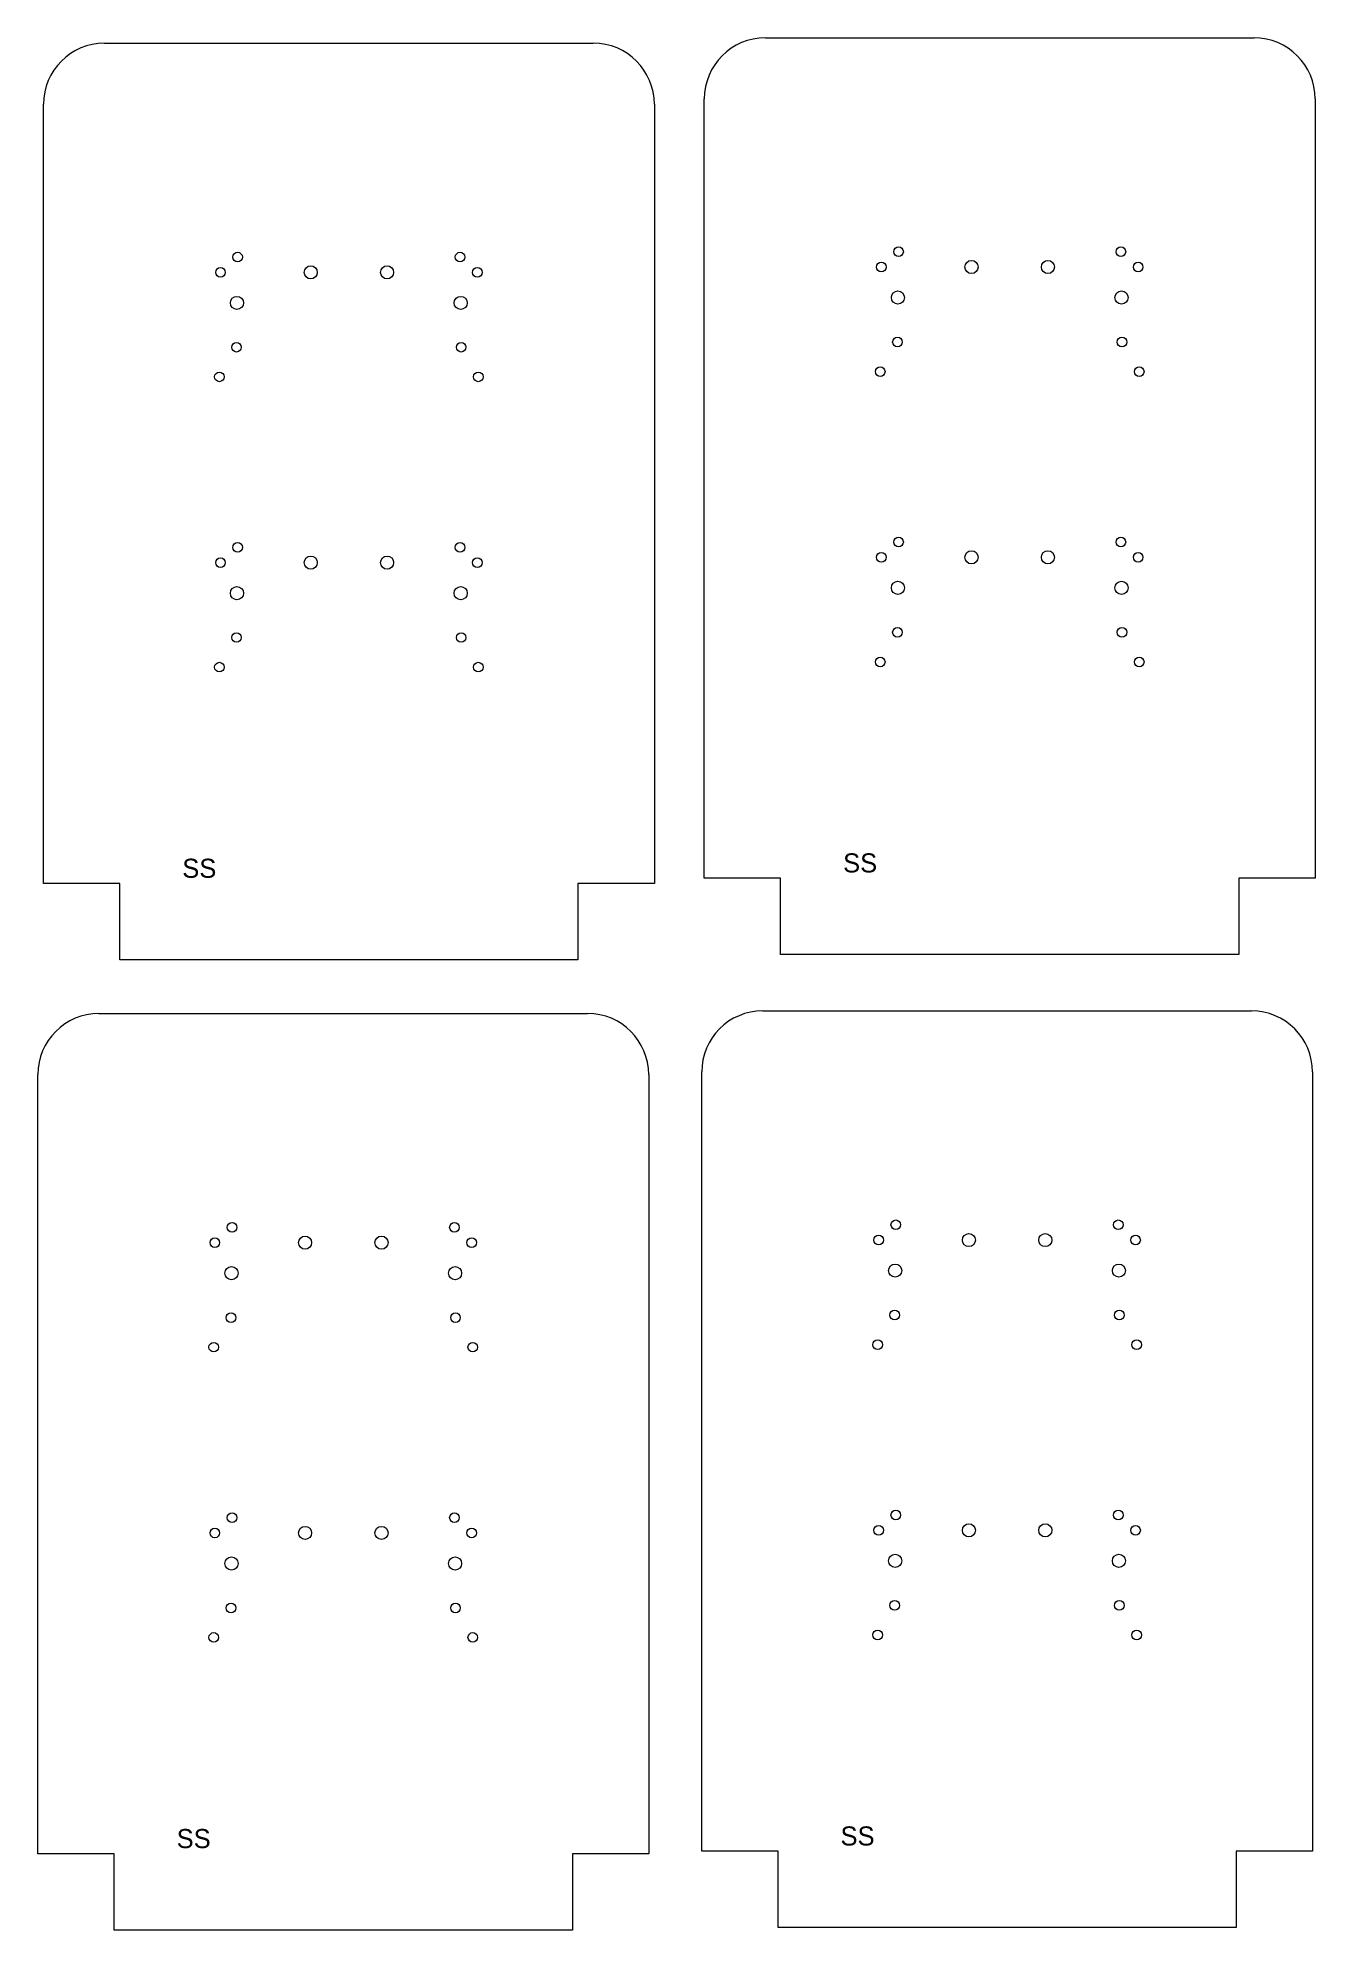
# Model space of a CAD drawing. Header units: inches. Extents: x -4 to 4.4, y -0.5 to 11.9.
import ezdxf

# ---------------------------------------------------------------- set-up
doc = ezdxf.new("R2010")
doc.units = ezdxf.units.IN
doc.header["$MEASUREMENT"] = 0

msp = doc.modelspace()

# ---------------------------------------------------------------- linework, layer by layer
at = {"color": 1, "linetype": 'Continuous', "lineweight": 5}
for p, q in [((-3.563, 11.851), (-0.363, 11.851)), ((0.764, 11.886), (3.964, 11.886)), ((-3.963, 6.351), (-3.963, 11.451)), ((0.037, 11.451), (0.037, 6.351)), ((0.364, 6.386), (0.364, 11.486)), ((4.364, 11.486), (4.364, 6.386)), ((-3.463, 6.351), (-3.963, 6.351)), ((-3.463, 5.851), (-3.463, 6.351)), ((0.037, 6.351), (-0.463, 6.351)), ((-0.463, 6.351), (-0.463, 5.851)), ((0.864, 6.386), (0.364, 6.386)), ((0.864, 5.886), (0.864, 6.386)), ((4.364, 6.386), (3.864, 6.386)), ((3.864, 6.386), (3.864, 5.886)), ((-0.463, 5.851), (-3.463, 5.851)), ((3.864, 5.886), (0.864, 5.886)), ((-3.6, 5.5), (-0.4, 5.5)), ((0.747, 5.517), (3.947, 5.517)), ((-4, 0), (-4, 5.1)), ((0, 5.1), (0, 0)), ((0.347, 0.017), (0.347, 5.117)), ((4.347, 5.117), (4.347, 0.017)), ((-3.5, 0), (-4, 0)), ((-3.5, -0.5), (-3.5, 0)), ((0, 0), (-0.5, 0)), ((-0.5, 0), (-0.5, -0.5)), ((0.847, 0.017), (0.347, 0.017)), ((0.847, -0.483), (0.847, 0.017)), ((4.347, 0.017), (3.847, 0.017)), ((3.847, 0.017), (3.847, -0.483)), ((3.847, -0.483), (0.847, -0.483)), ((-0.5, -0.5), (-3.5, -0.5))]:
    msp.add_line(p, q, dxfattribs=at)
for centre, radius in [((-2.692, 10.451), 0.0315), ((-1.235, 10.451), 0.0315), ((1.523, 10.386), 0.0315), ((1.636, 10.486), 0.0315), ((2.114, 10.386), 0.043), ((2.614, 10.386), 0.043), ((3.092, 10.486), 0.0315), ((3.205, 10.386), 0.0315), ((-2.804, 10.351), 0.0315), ((-2.213, 10.351), 0.043), ((-1.713, 10.351), 0.043), ((-1.122, 10.351), 0.0315), ((-2.696, 10.151), 0.043), ((-1.231, 10.151), 0.043), ((1.632, 10.186), 0.043), ((3.096, 10.186), 0.043), ((1.629, 9.895), 0.0315), ((3.099, 9.895), 0.0315), ((-2.699, 9.861), 0.0315), ((-1.228, 9.861), 0.0315), ((-2.811, 9.667), 0.0315), ((-1.116, 9.667), 0.0315), ((1.516, 9.701), 0.0315), ((3.212, 9.701), 0.0315), ((-2.692, 8.551), 0.0315), ((-1.235, 8.551), 0.0315), ((1.636, 8.586), 0.0315), ((3.092, 8.586), 0.0315), ((-2.804, 8.451), 0.0315), ((-2.213, 8.451), 0.043), ((-1.713, 8.451), 0.043), ((-1.122, 8.451), 0.0315), ((1.523, 8.486), 0.0315), ((2.114, 8.486), 0.043), ((2.614, 8.486), 0.043), ((3.205, 8.486), 0.0315), ((1.632, 8.286), 0.043), ((3.096, 8.286), 0.043), ((-2.696, 8.251), 0.043), ((-1.231, 8.251), 0.043), ((-2.699, 7.961), 0.0315), ((-1.228, 7.961), 0.0315), ((1.629, 7.995), 0.0315), ((3.099, 7.995), 0.0315), ((1.516, 7.801), 0.0315), ((3.212, 7.801), 0.0315), ((-2.811, 7.767), 0.0315), ((-1.116, 7.767), 0.0315), ((-2.728, 4.1), 0.0315), ((-1.272, 4.1), 0.0315), ((1.618, 4.117), 0.0315), ((3.075, 4.117), 0.0315), ((-2.841, 4), 0.0315), ((-2.25, 4), 0.043), ((-1.75, 4), 0.043), ((-1.159, 4), 0.0315), ((1.506, 4.017), 0.0315), ((2.097, 4.017), 0.043), ((2.597, 4.017), 0.043), ((3.188, 4.017), 0.0315), ((-2.732, 3.8), 0.043), ((-1.268, 3.8), 0.043), ((1.614, 3.817), 0.043), ((3.079, 3.817), 0.043), ((-2.735, 3.509), 0.0315), ((-1.265, 3.509), 0.0315), ((1.611, 3.526), 0.0315), ((3.082, 3.526), 0.0315), ((-2.848, 3.316), 0.0315), ((-1.152, 3.316), 0.0315), ((1.499, 3.332), 0.0315), ((3.195, 3.332), 0.0315), ((-2.728, 2.2), 0.0315), ((-1.272, 2.2), 0.0315), ((1.618, 2.217), 0.0315), ((3.075, 2.217), 0.0315), ((-2.841, 2.1), 0.0315), ((-2.25, 2.1), 0.043), ((-1.75, 2.1), 0.043), ((-1.159, 2.1), 0.0315), ((1.506, 2.117), 0.0315), ((2.097, 2.117), 0.043), ((2.597, 2.117), 0.043), ((3.188, 2.117), 0.0315), ((-2.732, 1.9), 0.043), ((-1.268, 1.9), 0.043), ((1.614, 1.917), 0.043), ((3.079, 1.917), 0.043), ((-2.735, 1.609), 0.0315), ((-1.265, 1.609), 0.0315), ((1.611, 1.626), 0.0315), ((3.082, 1.626), 0.0315), ((-2.848, 1.416), 0.0315), ((-1.152, 1.416), 0.0315), ((1.499, 1.432), 0.0315), ((3.195, 1.432), 0.0315)]:
    msp.add_circle(centre, radius, dxfattribs=at)
for centre, start, end in [((-3.563, 11.451), 90, 180), ((-0.363, 11.451), 0, 90), ((0.764, 11.486), 90, 180), ((3.964, 11.486), 0, 90), ((-3.6, 5.1), 90, 180), ((-0.4, 5.1), 0, 90), ((0.747, 5.117), 90, 180), ((3.947, 5.117), 0, 90)]:
    msp.add_arc(centre, 0.4, start, end, dxfattribs=at)

# ---------------------------------------------------------------- texts
at = {"color": 2, "lineweight": 5, "char_height": 0.125, "width": 0.54094, "attachment_point": 1}
for insert in [(-3.054, 6.513), (1.273, 6.548), (-3.091, 0.162), (1.256, 0.179)]:
    msp.add_mtext('{SS}', dxfattribs=dict(at, insert=insert))

doc.saveas('drawing.dxf')
